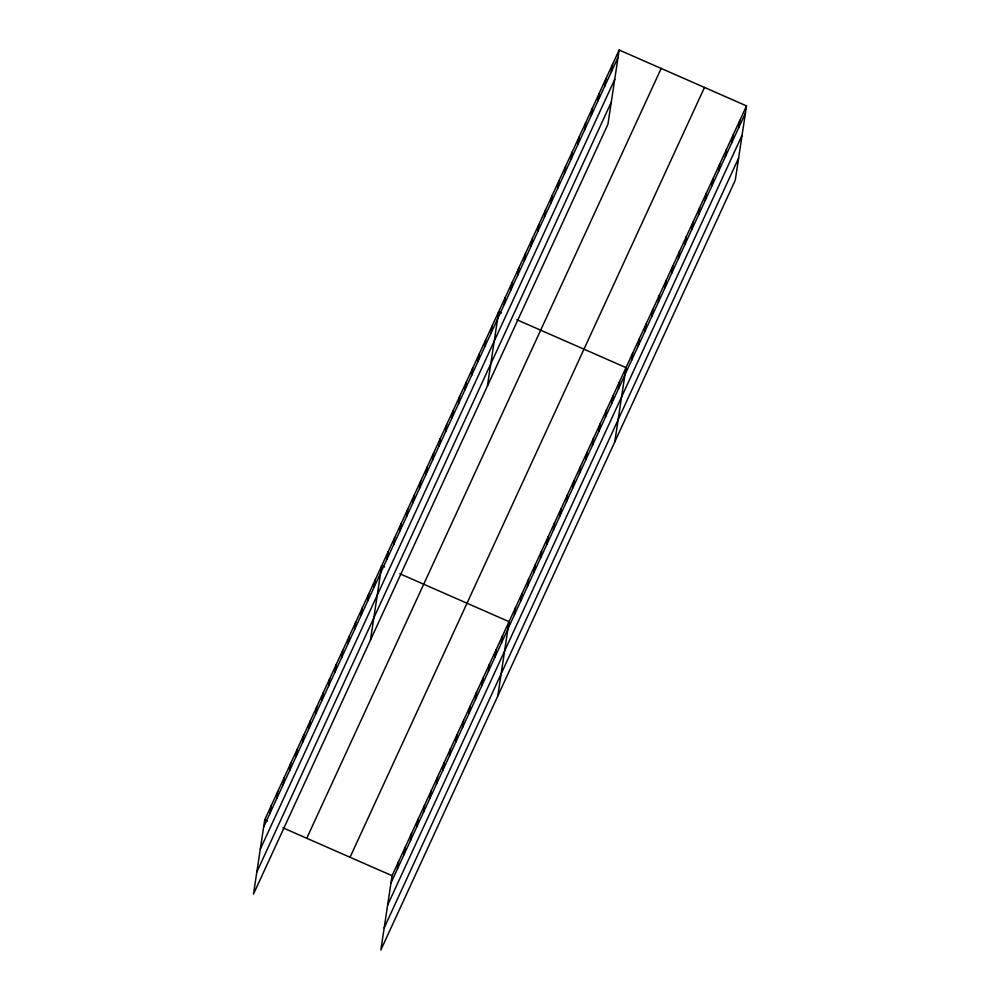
<?xml version="1.0" encoding="UTF-8"?>
<svg xmlns="http://www.w3.org/2000/svg" width="1000" height="1000" viewBox="0 0 1000 1000"><rect width="100%" height="100%" fill="white"/><g stroke="black" fill="none" stroke-linecap="round" stroke-linejoin="round"><path stroke-width="1.5" d="M619.163 50L264.725 819.825L253.487 894.112L607.925 124.3L619.163 50L746.513 105.887L735.275 180.175L380.838 950L392.075 875.7L746.513 105.887M270.125 812.987L271.225 805.713M276.625 798.875L277.725 791.6M283.125 784.762L284.225 777.487M289.613 770.65L290.712 763.375M296.112 756.525L297.213 749.262M302.613 742.412L303.712 735.138M309.113 728.3L310.212 721.025M315.613 714.188L316.712 706.912M322.113 700.075L323.212 692.8M328.612 685.962L329.712 678.688M335.1 671.85L336.2 664.575M341.6 657.738L342.7 650.462M348.1 643.625L349.2 636.35M354.6 629.513L355.7 622.238M361.1 615.4L362.2 608.125M367.6 601.287L368.7 594.012M374.087 587.175L375.188 579.9M370.45 640.075L381.688 565.788L384.487 567.013M387.088 558.938L388.188 551.675M393.587 544.825L394.688 537.55M400.087 530.712L401.188 523.438M406.587 516.6L407.688 509.325M413.088 502.488L414.188 495.213M419.575 488.375L420.675 481.1M426.075 474.263L427.175 466.987M432.575 460.15L433.675 452.875M439.075 446.037L440.175 438.762M445.575 431.925L446.675 424.65M452.075 417.812L453.175 410.538M458.562 403.7L459.663 396.425M465.062 389.588L466.163 382.312M471.562 375.462L472.663 368.2M397.463 868.863L398.562 861.587M478.062 361.35L479.162 354.075M403.963 854.75L405.062 847.475M484.562 347.238L485.662 339.963M410.462 840.638L411.562 833.363M491.062 333.125L492.163 325.85M416.962 826.525L418.062 819.25M487.425 386.037L498.663 311.737L501.463 312.975M423.462 812.412L424.562 805.138M504.25 304.475L505.35 297.2M429.963 798.3L431.062 791.025M510.95 289.938L512.05 282.663M436.45 784.188L437.562 776.912M442.95 770.075L444.05 762.8M517.638 275.387L518.737 268.113M449.45 755.962L450.55 748.688M524.338 260.85L525.438 253.575M455.95 741.85L457.05 734.575M531.038 246.312L532.137 239.037M462.45 727.738L463.55 720.462M537.725 231.762L538.825 224.488M468.95 713.612L470.05 706.35M544.425 217.225L545.525 209.95M475.45 699.5L476.55 692.225M551.112 202.688L552.212 195.413M481.938 685.387L483.038 678.112M557.812 188.15L558.913 180.875M488.438 671.275L489.538 664M564.5 173.6L565.612 166.325M494.938 657.163L496.037 649.887M571.2 159.062L572.3 151.788M501.438 643.05L502.537 635.775M577.9 144.525L579 137.25M497.8 695.962L509.038 621.663L399.9 573.775M584.587 129.975L585.688 122.7M514.438 614.825L515.538 607.55M591.287 115.438L592.388 108.162M520.925 600.712L522.025 593.438M597.975 100.9L599.075 93.625M527.425 586.6L528.525 579.325M604.675 86.35L605.775 79.088M533.925 572.487L535.025 565.212M611.375 71.812L612.475 64.538M540.425 558.375L541.525 551.1M546.925 544.263L548.025 536.987M553.425 530.138L554.525 522.875M559.925 516.025L561.025 508.762M566.413 501.912L567.513 494.637M572.913 487.8L574.012 480.525M579.412 473.688L580.513 466.413M585.913 459.575L587.013 452.3M592.413 445.462L593.513 438.188M598.913 431.35L600.013 424.075M605.4 417.238L606.5 409.963M611.9 403.125L613 395.85M618.4 389.012L619.5 381.737M614.763 441.912L626 367.625L516.862 319.738M631.6 360.35L632.7 353.075M638.288 345.812L639.388 338.537M644.987 331.275L646.087 324M651.675 316.737L652.775 309.462M658.375 302.188L659.475 294.913M665.075 287.65L666.175 280.375M671.762 273.113L672.862 265.837M678.462 258.562L679.562 251.287M685.15 244.025L686.25 236.75M691.85 229.488L692.95 222.213M698.55 214.938L699.65 207.675M705.238 200.4L706.338 193.125M711.938 185.863L713.037 178.588M718.625 171.325L719.725 164.05M725.325 156.775L726.425 149.5M732.025 142.238L733.125 134.963M738.713 127.7L739.812 120.425M263.625 827.1L618.062 57.275M260.275 849.212L614.725 79.388M256.837 872L611.275 102.175M306.75 838.263L661.188 68.438M350.05 857.262L704.488 87.438M390.975 882.975L745.413 113.15M387.625 905.1L742.062 135.275M384.175 927.887L738.625 158.062M264.725 819.825L267.525 821.05M282.938 827.812L392.075 875.7"/></g></svg>
